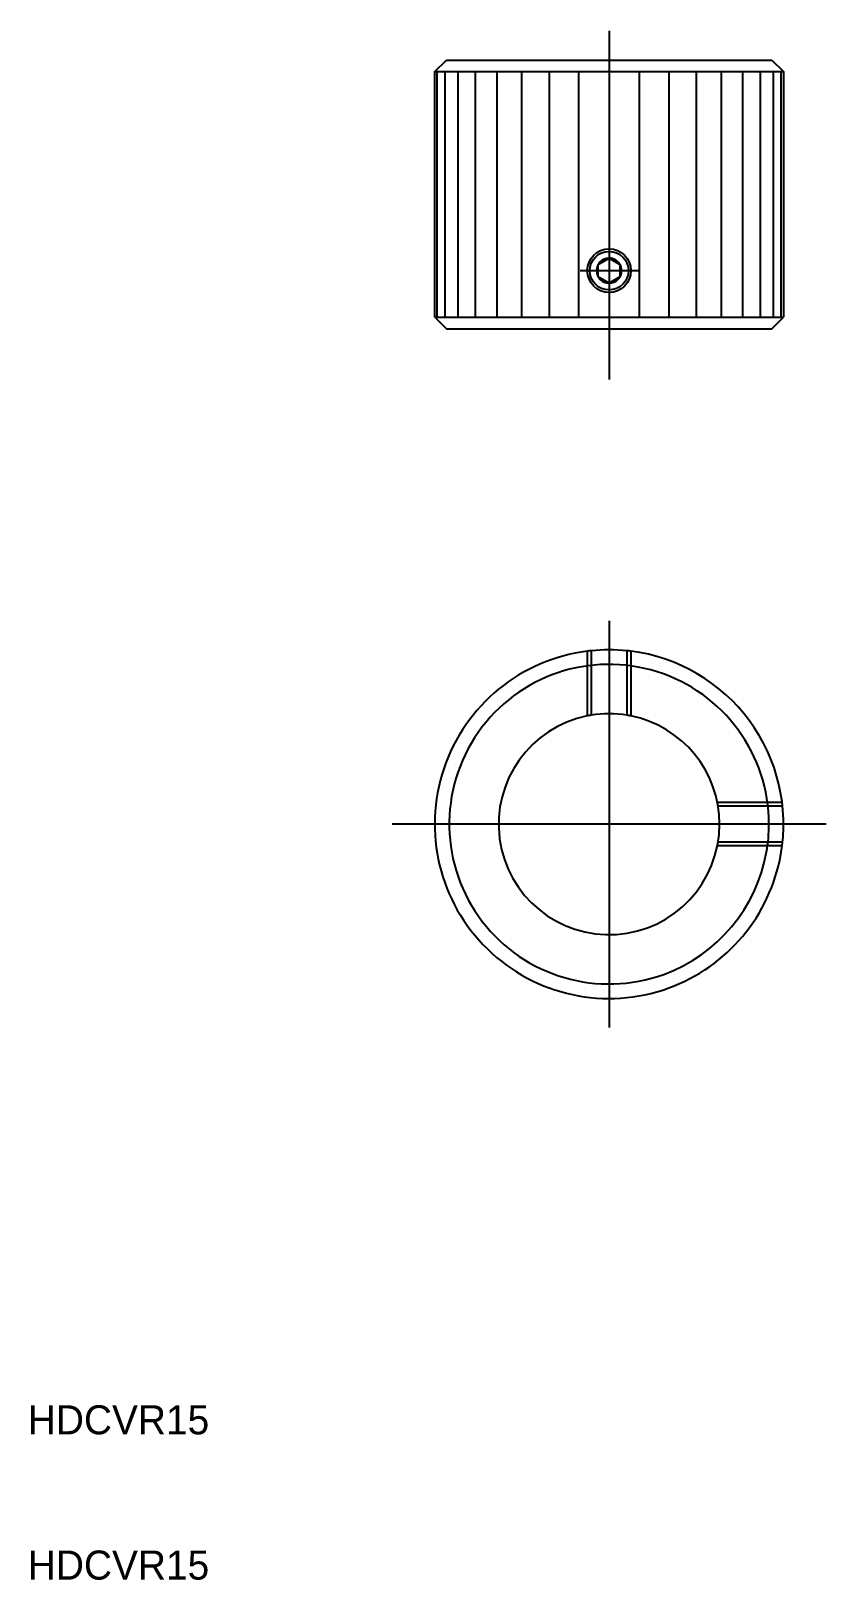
# Model space of a CAD drawing. Extents: x 10 to 65, y 10 to 117.
import ezdxf

# ---------------------------------------------------------------- set-up
doc = ezdxf.new("R2010")
doc.units = 0
doc.linetypes.add('CENTER', pattern=[50.8, 31.75, -6.35, 6.35, -6.35])
doc.linetypes.add('DASHED', pattern=[19.05, 12.7, -6.35])
doc.layers.get('0').update_dxf_attribs({"linetype": 'CONTINUOUS'})
doc.layers.add('CENTER', color=1, linetype='CENTER')

msp = doc.modelspace()

# ---------------------------------------------------------------- linework, layer by layer
at = {"color": 7, "linetype": 'CONTINUOUS'}
for p, q in [((38, 113.8), (38.8, 114.6)), ((38.8, 114.6), (61.2, 114.6)), ((61.2, 114.6), (62, 113.8)), ((38, 113.8), (50, 113.8)), ((38, 113.8), (38.18, 113.8)), ((38, 96.9), (38, 113.8)), ((38.18, 113.8), (38.72, 113.8)), ((38.18, 96.9), (38.18, 113.8)), ((38.72, 113.8), (39.61, 113.8)), ((38.72, 96.9), (38.72, 113.8)), ((39.61, 113.8), (40.81, 113.8)), ((39.61, 96.9), (39.61, 113.8)), ((40.81, 113.8), (42.29, 113.8)), ((40.81, 96.9), (40.81, 113.8)), ((42.29, 113.8), (44, 113.8)), ((42.29, 96.9), (42.29, 113.8)), ((44, 113.8), (45.9, 113.8)), ((44, 96.9), (44, 113.8)), ((45.9, 113.8), (47.92, 113.8)), ((45.9, 96.9), (45.9, 113.8)), ((47.92, 96.9), (47.92, 113.8)), ((50, 113.8), (50, 101.6)), ((50, 113.8), (52.08, 113.8)), ((52.08, 113.8), (52.08, 110.6)), ((52.08, 113.8), (54.1, 113.8)), ((54.1, 113.8), (54.1, 96.9)), ((54.1, 113.8), (56, 113.8)), ((56, 113.8), (56, 96.9)), ((56, 113.8), (57.71, 113.8)), ((57.71, 113.8), (57.71, 96.9)), ((57.71, 113.8), (59.19, 113.8)), ((59.19, 113.8), (59.19, 96.9)), ((59.19, 113.8), (60.39, 113.8)), ((60.39, 113.8), (60.39, 96.9)), ((60.39, 113.8), (61.28, 113.8)), ((61.28, 113.8), (61.28, 96.9)), ((61.28, 113.8), (61.82, 113.8)), ((61.82, 113.8), (61.82, 96.9)), ((61.82, 113.8), (62, 113.8)), ((62, 113.8), (62, 96.9)), ((52.08, 110.6), (52.08, 96.9)), ((49.25, 100.53), (50, 100.96)), ((49.25, 99.67), (49.25, 100.53)), ((50, 100.96), (50.75, 100.53)), ((50.75, 100.53), (50.75, 99.67)), ((50, 99.23), (49.25, 99.67)), ((50.75, 99.67), (50, 99.23)), ((50, 98.6), (50, 96.9)), ((38, 96.9), (50, 96.9)), ((38, 96.9), (38.18, 96.9)), ((38, 96.9), (38.8, 96.1)), ((38.18, 96.9), (38.72, 96.9)), ((38.72, 96.9), (39.61, 96.9)), ((38.8, 96.1), (54.1, 96.1)), ((38.8, 96.1), (39.61, 96.1)), ((39.61, 96.9), (40.81, 96.9)), ((39.61, 96.1), (42.29, 96.1)), ((40.81, 96.9), (42.29, 96.9)), ((42.29, 96.9), (44, 96.9)), ((42.29, 96.1), (45.9, 96.1)), ((44, 96.9), (45.9, 96.9)), ((45.9, 96.9), (47.92, 96.9)), ((50, 96.9), (52.08, 96.9)), ((52.08, 96.9), (54.1, 96.9)), ((54.1, 96.9), (56, 96.9)), ((54.1, 96.1), (57.71, 96.1)), ((56, 96.9), (57.71, 96.9)), ((57.71, 96.9), (59.19, 96.9)), ((57.71, 96.1), (60.39, 96.1)), ((59.19, 96.9), (60.39, 96.9)), ((60.39, 96.9), (61.28, 96.9)), ((60.39, 96.1), (61.2, 96.1)), ((61.2, 96.1), (62, 96.9)), ((61.28, 96.9), (61.82, 96.9)), ((61.82, 96.9), (62, 96.9))]:
    msp.add_line(p, q, dxfattribs=at)
at = {"color": 3, "linetype": 'DASHED'}
for p, q in [((48.5, 73.91), (48.5, 69.45)), ((48.77, 73.94), (48.77, 69.5)), ((51.23, 73.94), (51.23, 69.5)), ((51.5, 73.91), (51.5, 69.45)), ((61.91, 63.5), (57.45, 63.5)), ((61.94, 63.23), (57.5, 63.23)), ((61.91, 60.5), (57.45, 60.5)), ((61.94, 60.77), (57.5, 60.77))]:
    msp.add_line(p, q, dxfattribs=at)
at = {"color": 3, "linetype": 'CONTINUOUS'}
msp.add_circle((50, 100.1), 1.5, dxfattribs=at)
at = {"color": 7, "linetype": 'CONTINUOUS'}
msp.add_circle((50, 100.1), 1.33, dxfattribs=at)
for centre, radius, start, end in [((50, 100.1), 0.865, 90, 0), ((50, 100.1), 0.865, 30, 90), ((50, 100.1), 0.865, 0, 30), ((50, 62), 12, 97.1808, 290), ((50, 62), 12, 95.8783, 97.1808), ((50, 62), 12, 84.1217, 95.8783), ((50, 62), 12, 82.8192, 84.1217), ((50, 62), 12, 350, 82.8192), ((50, 62), 11, 0, 290), ((50, 62), 7.6, 101.3831, 0), ((50, 62), 7.6, 99.3062, 101.3831), ((50, 62), 7.6, 80.6938, 99.3062), ((50, 62), 7.6, 78.6169, 80.6938), ((50, 62), 7.6, 0, 78.6169), ((50, 62), 11, 350, 0), ((50, 62), 11, 290, 350), ((50, 62), 12, 290, 350)]:
    msp.add_arc(centre, radius, start, end, dxfattribs=at)
at = {"layer": 'CENTER', "color": 1, "linetype": 'CENTER'}
for p, q in [((50, 116.6), (50, 92.6)), ((48, 100.1), (52, 100.1)), ((50, 76), (50, 48)), ((64.93, 62), (35.07, 62))]:
    msp.add_line(p, q, dxfattribs=at)

# ---------------------------------------------------------------- texts
at = {"color": 7, "linetype": 'CONTINUOUS'}
for p in [(10, 20), (10, 10)]:
    msp.add_text('HDCVR15', height=2, dxfattribs=at).set_placement(p)

doc.saveas('drawing.dxf')
